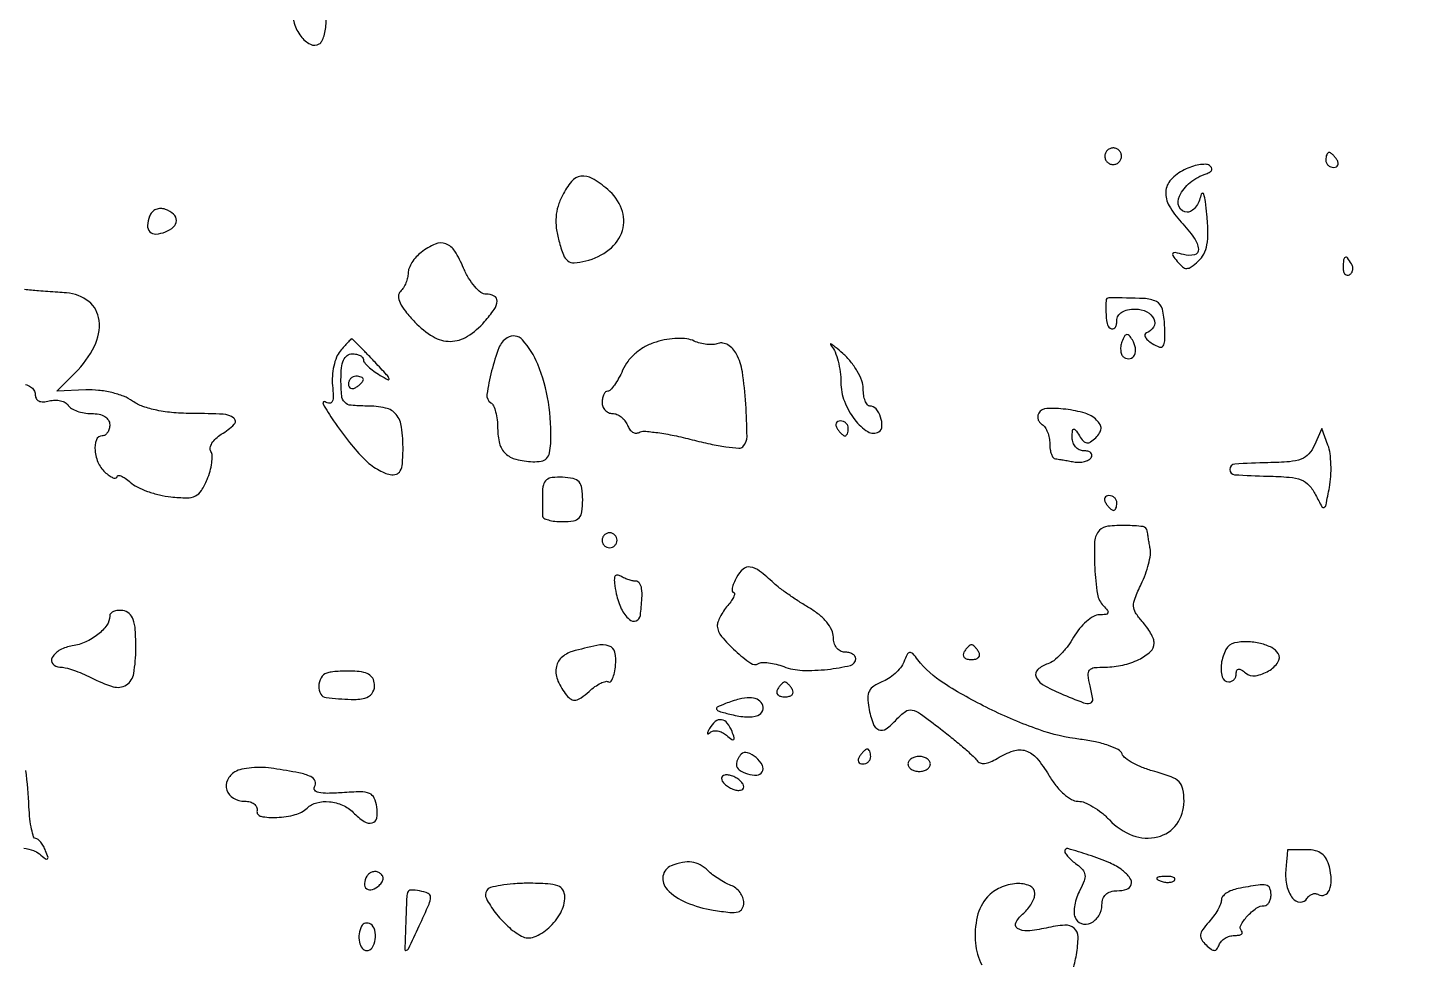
# Model space of a CAD drawing. Extents: x 0 to 5034, y 0 to 2560.
# Drawn here: x 992 to 1176.8, y 133.8 to 258.8 of the extents above; entities that cross this region are included whole.
import ezdxf

# ---------------------------------------------------------------- set-up
doc = ezdxf.new("R2010")
doc.units = 0

msp = doc.modelspace()

# ---------------------------------------------------------------- linework, layer by layer
for points in [[(758.5, 263.189695, -0.00005), (959.629134, 263.186606, -0.002021), (1003.377606, 263.004753, -0.002765), (1026.414405, 262.688457, -0.485313), (1027.705651, 260.982409, 0.137934), (1027.736152, 259.321269, 0.089805), (1028.61341, 257.601206, 0.107886), (1029.893072, 256.512159, 0.267021), (1031.08062, 256.549826, 0.135733), (1031.434416, 256.931581, 0.043901), (1031.729932, 257.650825, 0.040038), (1031.932177, 258.546557, 0.035522), (1032, 259.5, -0.03537), (1032.067517, 260.453259, -0.039936), (1032.268871, 261.348435, -0.043782), (1032.563055, 262.066999, -0.136113), (1032.915304, 262.447655, -0.138132), (1034.427721, 262.880997, -0.000304), (1058.418359, 262.974838, -0.000929), (1096.805013, 263.030373, -0.000084), (1192.5, 262.974921, 0.000516), (1316.795999, 263.01022, 0.001331), (1406.547551, 263.367364, 0.000323)], [(991.732997, 210.894794, -0.083765), (992.397511, 210.586876, -0.099445), (992.841923, 210.129933, -0.144304), (993, 209.59362, 0.119708), (993.13375, 209.042974, 0.162323), (993.497736, 208.688335, 0.122424), (994.091921, 208.563602, 0.05482), (994.887141, 208.680738, -0.058608), (995.658807, 208.788457, -0.06247), (996.417298, 208.70993, -0.070103), (997.049187, 208.466357, -0.128025), (997.446158, 208.087118, 0.123552), (997.875626, 207.669539, 0.047413), (998.637709, 207.319341, 0.043257), (999.575395, 207.080378, 0.04079), (1000.559017, 207, -0.049343), (1001.569783, 206.900008, -0.088683), (1002.343169, 206.596373, -0.117066), (1002.82506, 206.115743, -0.1393), (1003, 205.5, -0.064853), (1002.925306, 204.926543, -0.082425), (1002.70625, 204.440625, -0.098894), (1002.381354, 204.115568, -0.148195), (1002, 204, 0.315687), (1001.218523, 203.451982, 0.112299), (1001.040504, 202.023625, 0.083031), (1001.512505, 200.286785, 0.112228), (1002.5, 199, 0.029225), (1003.076392, 198.575944, 0.068547), (1003.559375, 198.349168, 0.154009), (1003.866855, 198.350249, 0.326309), (1004, 198.532543, -0.396254), (1004.151016, 198.693177, -0.118775), (1004.514063, 198.629086, -0.054024), (1005.077553, 198.30711, -0.023691), (1005.75, 197.769485, 0.067019), (1006.680981, 197.14887, 0.02784), (1008.076811, 196.561239, 0.026931), (1009.663453, 196.089569, 0.031334), (1011.213614, 195.819546, 0.023555), (1013.331486, 195.686559, 0.116256), (1014.491478, 195.940923, 0.142067), (1015.294123, 196.658622, 0.041591), (1016.059933, 198.144692, 0.030425), (1016.446688, 199.266981, 0.034899), (1016.67334, 200.377871, 0.037422), (1016.727322, 201.329167, 0.134668), (1016.557517, 201.906936, -0.189788), (1016.469338, 202.395792, -0.088007), (1016.70786, 203.006732, -0.068065), (1017.227767, 203.644811, -0.048269), (1017.961197, 204.20784, 0.051366), (1019.68432, 205.547623, 0.463651), (1019.633229, 206.383701, 0.148917), (1018.199469, 206.900262, 0.012537), (1014.222506, 207, -0.01983), (1011.583099, 207.104721, -0.030394), (1009.31733, 207.424199, -0.03576), (1007.460602, 207.942738, -0.066896), (1006.077525, 208.658253, 0.060413), (1004.871117, 209.302254, 0.033439), (1003.275122, 209.800857, 0.032099), (1001.518624, 210.105581, 0.036707), (999.815202, 210.163891), (995.920366, 210.011276), (998.382598, 212.473507, 0.079261), (1000.946523, 216.010706, 0.14545), (1001.57876, 219.482325, 0.199202), (1000.184961, 222.021643, 0.154367), (997.214816, 223.171044, -0.001877), (996.02924, 223.250209, -0.001362), (994.709977, 223.346889, -0.001375), (993.458077, 223.445526, -0.003011), (992.5, 223.529475, 0.002632), (991.572497, 223.611453, 0.001411)], [(991.503591, 148.71412, -0.03479), (992.764698, 148.388786, -0.092942), (993.572917, 147.939484, 0.009933), (994.387859, 147.290041, 0.286024), (994.643129, 147.265506, 0.37186), (994.729922, 147.472277, 0.01295), (994.415903, 148.358556, 0.034597), (994.123505, 148.986848, 0.043844), (993.766158, 149.517826, 0.050059), (993.399991, 149.887939, 0.174417), (993.088519, 150, -0.329137), (992.804267, 150.209849, -0.022043), (992.53371, 151.248437, -0.02487), (992.310777, 152.620854, -0.015382), (992.17928, 154.25, 0.016148), (991.777489, 159.134611, 0.06105)], [(1132.08917, 132.279644, 0.021019), (1132.572481, 134.426669, 0.040914), (1132.80607, 136.812346, 0.220054), (1132.290684, 137.974589, 0.2034), (1131.036012, 138.388818, 0.03486), (1128.5, 138, -0.033696), (1126.019623, 137.613808, -0.171374), (1124.686941, 137.957449, -0.392741), (1124.490834, 138.793036, -0.090276), (1125.51101, 140.009138, 0.048513), (1126.080741, 140.583761, 0.041593), (1126.562609, 141.286544, 0.043603), (1126.892936, 142.00539, 0.086111), (1127, 142.622445, 0.300167), (1126.316297, 143.658704, 0.119399), (1124.555929, 143.954878, 0.086771), (1122.367145, 143.409731, 0.104889), (1120.654988, 142.171259, 0.128826), (1119.277598, 139.521159, 0.079267), (1119.04828, 135.991525, 0.094237), (1119.898217, 133.049577, 0.282589)]]:
    msp.add_lwpolyline(points, format="xyb")
for points in [[(1136.552786, 242.08541, 0.099038), (1136.401684, 241.679226, 0.097945), (1136.417584, 241.244476, 0.097945), (1136.597789, 240.848514, 0.099038), (1136.91459, 240.552786, 0.099038), (1137.320774, 240.401684, 0.097945), (1137.755524, 240.417584, 0.097945), (1138.151486, 240.597789, 0.099038), (1138.447214, 240.91459, 0.099038), (1138.598316, 241.320774, 0.097945), (1138.582416, 241.755524, 0.097945), (1138.402211, 242.151486, 0.099038), (1138.08541, 242.447214, 0.099038), (1137.679226, 242.598316, 0.097945), (1137.244476, 242.582416, 0.097945), (1136.848514, 242.402211, 0.099038)], [(1147.033396, 239.689016, 0.087643), (1145.241979, 238.348529, 0.17497), (1144.550335, 236.74459, 0.146765), (1144.993571, 234.858028, 0.056425), (1146.606776, 232.668273, -0.030169), (1148.371483, 230.518524, -0.138415), (1148.92231, 229.018604, -0.37004), (1148.386018, 228.286093, -0.122045), (1146.942849, 228.304694, 0.012728), (1145.822419, 228.567417, 0.260596), (1145.502721, 228.466775, 0.357738), (1145.482988, 228.180656, 0.018622), (1146.086232, 227.396097, 0.040255), (1146.806063, 226.658474, 0.182905), (1147.359101, 226.453255, 0.156201), (1147.963189, 226.651021, 0.027328), (1148.905391, 227.41438, 0.090346), (1149.645754, 228.378178, 0.073163), (1150.067456, 229.614325, 0.050963), (1150.203862, 231.297609, 0.018552), (1150.064782, 233.689609, 0.010503), (1149.863711, 235.412432, 0.044239), (1149.631077, 236.42601, 0.463547), (1149.422797, 236.511293, 0.236074), (1149.233222, 236.25, -0.058892), (1148.984293, 235.389632, -0.069162), (1148.550074, 234.660937, -0.080814), (1148.005023, 234.169194, -0.144174), (1147.430449, 234, -0.295252), (1146.345839, 234.701629, -0.223579), (1146.371292, 236.155381, -0.107615), (1147.815068, 237.970888, -0.090951), (1149.968603, 239.156201, 0.052929), (1150.482547, 239.390359, 0.168497), (1150.723238, 239.673998, 0.245114), (1150.690063, 239.97182, 0.106787), (1150.394912, 240.255931, 0.137236), (1149.846555, 240.414093, 0.043807), (1148.992252, 240.346016, 0.039935), (1148.008833, 240.098148, 0.035222)], [(1166, 241, 0.105053), (1166.081062, 240.618444, 0.099167), (1166.311086, 240.29375, 0.09642), (1166.654762, 240.076123, 0.093332), (1167.059017, 240, 0.108972), (1167.413961, 240.078288, 0.182303), (1167.6254, 240.29375, 0.161196), (1167.656512, 240.6179, 0.082592), (1167.5, 241, 0.029505), (1167.231006, 241.382774, 0.035638), (1166.933975, 241.70625, 0.038439), (1166.65171, 241.934461, 0.151918), (1166.440983, 242, 0.210953), (1166.272352, 241.92554, 0.081139), (1166.129539, 241.70625, 0.061769), (1166.032345, 241.382849, 0.042167)], [(1063.674249, 236.25, 0.042736), (1063.092907, 234.7896, 0.054068), (1062.82522, 233.362284, 0.051477), (1062.863648, 231.85582, 0.033953), (1063.201791, 230.15495, 0.02238), (1063.806459, 228.259985, 0.144671), (1064.400045, 227.464366, 0.181917), (1065.258034, 227.215258, 0.039799), (1066.803222, 227.459683, 0.106609), (1069.965173, 228.982622, 0.154104), (1071.713636, 231.518037, 0.167053), (1071.616776, 234.440758, 0.128538), (1069.75, 237.056438, 0.041585), (1067.661451, 238.522851, 0.166767), (1066.152815, 238.826364, 0.189703), (1064.895744, 238.128302, 0.056228)], [(1008.338607, 233.440013, 0.076522), (1008.067507, 232.190548, 0.216242), (1008.378824, 231.375865, 0.214489), (1009.199704, 231.069425, 0.075422), (1010.456872, 231.345077, 0.089288), (1011.557855, 232.011808, 0.214827), (1011.942142, 232.860994, 0.215353), (1011.560506, 233.709907, 0.089658), (1010.462146, 234.376152, 0.092161), (1009.813795, 234.495878, 0.103874), (1009.194765, 234.365098, 0.104304), (1008.682533, 233.997035, 0.093639)], [(1044.75, 228.607954, 0.046768), (1044.08046, 227.993191, 0.042728), (1043.514062, 227.246815, 0.045397), (1043.12526, 226.487083, 0.095862), (1043, 225.839757, -0.059595), (1042.925088, 225.213472, -0.039035), (1042.698831, 224.52176, -0.039), (1042.36736, 223.872622, -0.058898), (1041.974743, 223.374743, 0.20545), (1041.713976, 222.722127, 0.103803), (1041.921412, 221.84406, 0.060019), (1042.633665, 220.704827, 0.021024), (1043.910122, 219.251464, 0.066842), (1046.336749, 217.310787, 0.137983), (1048.660884, 216.675405, 0.140677), (1050.944697, 217.349198, 0.070617), (1053.25, 219.320313, 0.028914), (1054.539031, 220.965614, 0.139072), (1054.921266, 222.08012, 0.299092), (1054.534459, 222.744511, 0.116098), (1053.448973, 223, -0.167044), (1052.752003, 223.239533, -0.049516), (1051.923983, 224.028125, -0.043636), (1051.109445, 225.160401, -0.035169), (1050.435553, 226.5, 0.041247), (1049.255817, 228.775903, 0.165249), (1048.055544, 229.751656, 0.193801), (1046.634586, 229.712128, 0.059731)], [(1168.333333, 226.543989, 0.059057), (1168.394948, 226.024148, 0.126631), (1168.582917, 225.669932, 0.191218), (1168.860929, 225.534562, 0.158515), (1169.182979, 225.613087, 0.108766), (1169.463027, 225.88478, 0.099739), (1169.614038, 226.257398, 0.095385), (1169.612382, 226.673795, 0.090093), (1169.457295, 227.069098, 0.02679), (1168.913397, 227.852054, 0.350126), (1168.59208, 227.929499, 0.269722), (1168.376303, 227.618676, 0.019984)], [(1136.922891, 222.5, 0.392003), (1136.545855, 222.150731, 0.029353), (1136.518797, 220.624955, 0.030176), (1136.677873, 219.05985, 0.217222), (1137.089067, 218.444954, 0.158234), (1137.434354, 218.360563, 0.191241), (1137.732413, 218.505305, 0.126796), (1137.933932, 218.88443, 0.059147), (1138, 219.440983, -0.130045), (1138.173602, 220.097164, -0.12462), (1138.650894, 220.594098, -0.093033), (1139.435988, 220.900474, -0.046667), (1140.5, 221, -0.115772), (1142.008643, 220.645938, -0.169171), (1142.954662, 219.679253, -0.24216), (1142.9159, 218.595381, -0.186655), (1141.990131, 217.830044, 0.237052), (1141.766384, 217.605462, 0.202494), (1141.793872, 217.269187, 0.094895), (1142.134442, 216.839639, 0.038164), (1142.740131, 216.393449, 0.050449), (1143.710882, 215.915139, 0.343541), (1144.187482, 216.065092, 0.148403), (1144.411622, 216.76603, 0.011081), (1144.396778, 218.793517, 0.051226), (1144.104789, 220.995296, 0.222624), (1143.306097, 221.998649, 0.107273), (1141.622141, 222.422634, 0.008231)], [(1033.896244, 215.374982, 0.079417), (1033.401227, 214.538245, 0.038759), (1033.035828, 213.349617, 0.037187), (1032.840525, 212.025335, 0.044177), (1032.86101, 210.762065, -0.017735), (1032.96056, 209.322552, -0.112968), (1032.822131, 208.608169, -0.311035), (1032.464669, 208.388362, -0.126109), (1031.890544, 208.567648, 0.771965), (1031.603124, 208.293786, 0.023441), (1033.006662, 206.015548, 0.017532), (1035.150651, 203.100082, 0.029072), (1037.179586, 200.820414, 0.035235), (1037.958068, 200.144549, 0.027845), (1038.88575, 199.524971, 0.028598), (1039.816002, 199.04541, 0.060253), (1040.591296, 198.806904, 0.119075), (1041.421383, 198.855894, 0.200004), (1041.951456, 199.294078, 0.10064), (1042.233819, 200.25924, 0.019713), (1042.314867, 202.075819, 0.033095), (1042.125474, 205.176652, 0.141245), (1041.397401, 206.861926, 0.16928), (1039.969449, 207.731487, 0.052949), (1037.440983, 208, -0.022802), (1035.359504, 208.094975, -0.177507), (1034.495785, 208.504288, -0.174173), (1034.092446, 209.379106, -0.021784), (1034, 211.5, -0.025511), (1034.081893, 213.104033, -0.075863), (1034.357143, 214.166667, -0.129352), (1034.830552, 214.773926, -0.164293), (1035.5, 215, -0.048657), (1036.074041, 214.944005, -0.068658), (1036.559375, 214.776911, -0.088842), (1036.88624, 214.530537, -0.189129), (1037, 214.240547, 0.174703), (1037.13596, 213.863304, 0.030538), (1037.660938, 213.303031, 0.029937), (1038.388462, 212.693972, 0.022912), (1039.25, 212.11547, 0.018522), (1040.304465, 211.527762, 0.689483), (1040.449627, 211.659203, 0.091983), (1040.114748, 212.198417, 0.003799), (1038.562909, 213.874923, 0.003027), (1037.423265, 215.072891, 0.004822), (1036.432639, 216.082009, 0.001274), (1035.561291, 216.94824, 0.197485), (1035.435354, 217, 0.200867), (1035.31851, 216.951086, 0.004906), (1034.904674, 216.522651, 0.009901), (1034.426888, 215.99776, 0.006482)], [(1056.273502, 217.159249, 0.162948), (1055.172701, 215.818553, 0.029509), (1054.1905, 212.70302, 0.02616), (1053.569759, 209.545036, 0.298141), (1054.082777, 208.448841, -0.152139), (1054.436847, 208.041263, -0.03836), (1054.730566, 207.201908, -0.035578), (1054.932558, 206.144828, -0.02943), (1055, 205, 0.063017), (1055.257135, 202.967884, 0.14072), (1056.039347, 201.636949, 0.129814), (1057.458111, 200.858796, 0.049976), (1059.699502, 200.534662, 0.055371), (1060.842191, 200.611202, 0.154032), (1061.546377, 200.980653, 0.141242), (1061.94716, 201.711964, 0.043847), (1062.115154, 202.966978, 0.050717), (1061.804964, 208.508539, 0.058368), (1060.373267, 213.604863, 0.083529), (1058.345251, 216.860217, 0.367088)], [(1076.241182, 216.58675, 0.048924), (1074.791559, 215.978987, 0.051702), (1073.516433, 215.110221, 0.053429), (1072.482812, 214.02847, 0.059865), (1071.747071, 212.790723, -0.021151), (1071.218803, 211.721835, -0.029613), (1070.652603, 210.819775, -0.029624), (1070.121555, 210.161678, -0.21121), (1069.755889, 210, 0.189864), (1069.467248, 209.886296, 0.088604), (1069.222042, 209.559375, 0.06842), (1069.055722, 209.074049, 0.04842), (1069, 208.5, 0.091732), (1069.105949, 207.92737, 0.095925), (1069.409197, 207.440625, 0.099462), (1069.86153, 207.114899, 0.106859), (1070.393011, 207, -0.099885), (1070.97037, 206.883498, -0.066843), (1071.553054, 206.540757, -0.06366), (1072.052528, 206.034297, -0.071345), (1072.385948, 205.436618, 0.066661), (1072.687733, 204.883591, 0.097324), (1073.094875, 204.508761, 0.122962), (1073.53995, 204.368461, 0.15478), (1073.956867, 204.473343, -0.161152), (1074.630234, 204.633863, -0.013259), (1076.448222, 204.429292, -0.016685), (1078.649337, 204.047064, -0.012062), (1081.074554, 203.480681, 0.011466), (1083.476188, 202.916787, 0.017044), (1085.603472, 202.543728, 0.012209), (1087.348033, 202.342035, 0.222677), (1087.860623, 202.527706, 0.201913), (1088.427971, 203.92137, 0.013835), (1088.25588, 208.27216, 0.018847), (1087.801933, 212.584063, 0.087426), (1087.024243, 214.954702, 0.062934), (1086.513581, 215.674412, 0.075482), (1085.867025, 216.194393, 0.08781), (1085.183734, 216.444951, 0.136515), (1084.562886, 216.385758, -0.07743), (1083.892178, 216.2415, -0.040014), (1083.032455, 216.261002, -0.038559), (1082.131468, 216.424716, -0.047211), (1081.328141, 216.719024, 0.078996), (1080.370765, 217.002491, 0.039069), (1079.101366, 217.068689, 0.035786), (1077.677597, 216.929375, 0.032548)], [(1099.75, 216.03502, -0.084669), (1100.230828, 215.246642, -0.031852), (1100.632812, 214.01318, -0.030443), (1100.90787, 212.586775, -0.032418), (1101, 211.167295, 0.093447), (1101.478057, 208.631736, 0.070801), (1102.873096, 206.161415, 0.086206), (1104.608659, 204.565932, 0.288897), (1106.085403, 204.552782, 0.249761), (1106.514637, 205.289219, 0.093074), (1106.33308, 206.51198, 0.090068), (1105.712158, 207.615123, 0.22322), (1104.893011, 208, -0.232954), (1104.550812, 208.168582, -0.072298), (1104.262322, 208.68317, -0.055166), (1104.065216, 209.435, -0.036561), (1104, 210.325686, 0.090503), (1103.805358, 211.39221, 0.041308), (1103.195397, 212.675846, 0.038985), (1102.306236, 213.964169, 0.042351), (1101.25, 215.060706, 0.00577), (1100.25523, 215.912156, 0.030092), (1099.675, 216.340761, 0.712148), (1099.605211, 216.286417, 0.097336)], [(1138.682837, 216.615871, 0.058511), (1138.521214, 215.981629, 0.067768), (1138.522896, 215.358823, 0.078711), (1138.680128, 214.841624, 0.142196), (1138.974576, 214.515713, 0.191013), (1139.771326, 214.37394, 0.23802), (1140.353794, 214.834197, 0.152732), (1140.482104, 215.803525, 0.095806), (1140.07318, 216.881592, 0.03936), (1139.644526, 217.466726, 0.268353), (1139.319611, 217.580022, 0.227867), (1139.0198, 217.35823, 0.029854)], [(1035, 210.940983, 0.108972), (1035.078288, 210.586039, 0.182303), (1035.29375, 210.3746, 0.161196), (1035.6179, 210.343488, 0.082592), (1036, 210.5, 0.029505), (1036.382774, 210.768994, 0.035638), (1036.70625, 211.066025, 0.038439), (1036.934461, 211.34829, 0.151918), (1037, 211.559017, 0.210953), (1036.92554, 211.727648, 0.081139), (1036.70625, 211.870461, 0.061769), (1036.382849, 211.967655, 0.042167), (1036, 212, 0.105053), (1035.618444, 211.918938, 0.099167), (1035.29375, 211.688914, 0.09642), (1035.076123, 211.345238, 0.093332)], [(1127.527484, 207.04447, 0.111371), (1127.391787, 206.65055, 0.100061), (1127.430449, 206.219905, 0.094625), (1127.638148, 205.818688, 0.087938), (1127.983688, 205.510081, -0.110089), (1128.373446, 205.12997, -0.050526), (1128.701458, 204.496311, -0.046638), (1128.924701, 203.730041, -0.047606), (1129, 202.940983, 0.03663), (1129.05493, 202.192192, 0.052414), (1129.220313, 201.547689, 0.065681), (1129.462204, 201.090993, 0.215985), (1129.75, 200.923489, -0.012202), (1130.150861, 200.872684, -0.003176), (1130.792584, 200.771216, -0.003226), (1131.522549, 200.646195, -0.003291), (1132.246029, 200.512555, 0.05232), (1132.955656, 200.452308, 0.056266), (1133.64454, 200.543956, 0.063249), (1134.211855, 200.764654, 0.130709), (1134.555046, 201.089067, 0.158234), (1134.639437, 201.434354, 0.191241), (1134.494695, 201.732413, 0.126796), (1134.11557, 201.933932, 0.059147), (1133.559017, 202, -0.111771), (1132.965485, 202.134358, -0.10102), (1132.462459, 202.514062, -0.095411), (1132.12781, 203.081827, -0.088002), (1132.015313, 203.75, -0.0118), (1132.046791, 204.722757, -0.323507), (1132.199286, 204.910676, -0.316019), (1132.429374, 204.826986, -0.011499), (1132.973672, 204.008359, 0.043931), (1133.50925, 203.306149, 0.181316), (1133.976839, 203.067055, 0.182338), (1134.484638, 203.194975, 0.044506), (1135.158359, 203.758359, 0.050692), (1135.688086, 204.407958, 0.13386), (1135.873367, 204.973367, 0.145727), (1135.739354, 205.523641, 0.064362), (1135.277897, 206.122103, 0.125774), (1133.735045, 207.036822, 0.041644), (1131.136078, 207.568235, 0.039107), (1128.601726, 207.670369, 0.249844)], [(1100.5, 205, 0.029505), (1100.768994, 204.617226, 0.035638), (1101.066025, 204.29375, 0.038439), (1101.34829, 204.065539, 0.151918), (1101.559017, 204, 0.210953), (1101.727648, 204.07446, 0.081139), (1101.870461, 204.29375, 0.061769), (1101.967655, 204.617151, 0.042167), (1102, 205, 0.105053), (1101.918938, 205.381556, 0.099167), (1101.688914, 205.70625, 0.09642), (1101.345238, 205.923877, 0.093332), (1100.940983, 206, 0.108972), (1100.586039, 205.921712, 0.182303), (1100.3746, 205.70625, 0.161196), (1100.343488, 205.3821, 0.082592)], [(1164.482179, 202.738506, -0.081909), (1163.726205, 201.57687, -0.118374), (1162.715671, 200.893265, -0.070425), (1161.12075, 200.539129, -0.014708), (1158.252732, 200.400025, 0.011723), (1153.805966, 200.210941, 0.389587), (1153.127997, 199.500282, 0.400393), (1153.780481, 198.789732, 0.011778), (1158.218768, 198.599975, -0.015336), (1161.108965, 198.455795, -0.073291), (1162.714215, 198.085291, -0.115813), (1163.770014, 197.357146, -0.068227), (1164.639971, 196.086082, 0.008247), (1165.468945, 194.495534, 0.414044), (1165.776345, 194.404225, 0.222087), (1166.030289, 194.747194, 0.003844), (1166.486356, 197.086082, 0.030397), (1166.669897, 198.557291, 0.024318), (1166.693403, 200.154723, 0.024935), (1166.568757, 201.639161, 0.05544), (1166.2946, 202.738506), (1165.464359, 204.977012)], [(1061, 196.283022), (1061, 194.450325), (1061, 193.25, 0.281649), (1061.177117, 192.960514, 0.050468), (1061.793125, 192.720313, 0.041504), (1062.66539, 192.55438, 0.026262), (1063.7, 192.5, 0.039274), (1065.159604, 192.614826, 0.168217), (1065.918425, 193.019891, 0.155723), (1066.297365, 193.828599, 0.032318), (1066.4, 195.414828, 0.034012), (1066.293061, 196.985084, 0.148932), (1065.908288, 197.820345, 0.160186), (1065.141208, 198.26542, 0.041105), (1063.7, 198.447849, 0.035787), (1062.308987, 198.409175, 0.145129), (1061.532718, 198.092276, 0.170951), (1061.126303, 197.438727, 0.054481)], [(1136.5, 195, 0.029505), (1136.768994, 194.617226, 0.035638), (1137.066025, 194.29375, 0.038439), (1137.34829, 194.065539, 0.151918), (1137.559017, 194, 0.210953), (1137.727648, 194.07446, 0.081139), (1137.870461, 194.29375, 0.061769), (1137.967655, 194.617151, 0.042167), (1138, 195, 0.105053), (1137.918938, 195.381556, 0.099167), (1137.688914, 195.70625, 0.09642), (1137.345238, 195.923877, 0.093332), (1136.940983, 196, 0.108972), (1136.586039, 195.921712, 0.182303), (1136.3746, 195.70625, 0.161196), (1136.343488, 195.3821, 0.082592)], [(1069, 190, 0.099038), (1069.076342, 189.618362, 0.097945), (1069.29375, 189.29375, 0.097945), (1069.618362, 189.076342, 0.099038), (1070, 189, 0.099038), (1070.381638, 189.076342, 0.097945), (1070.70625, 189.29375, 0.097945), (1070.923658, 189.618362, 0.099038), (1071, 190, 0.099038), (1070.923658, 190.381638, 0.097945), (1070.70625, 190.70625, 0.097945), (1070.381638, 190.923658, 0.099038), (1070, 191, 0.099038), (1069.618362, 190.923658, 0.097945), (1069.29375, 190.70625, 0.097945), (1069.076342, 190.381638, 0.099038)], [(1135.666667, 191.333333, 0.187672), (1135.015739, 189.853403, 0.023986), (1135.032094, 186.3141, 0.025094), (1135.395903, 182.786238, 0.159446), (1136.2, 181.2, -0.02967), (1136.745822, 180.585248, -0.280559), (1136.786144, 180.25, -0.264587), (1136.504535, 180.046343, -0.027207), (1135.65349, 180, 0.130942), (1134.863092, 179.789396, 0.04888), (1133.919617, 179.117994, 0.044209), (1132.984375, 178.146265, 0.040483), (1132.20349, 176.997427, -0.032221), (1131.422552, 175.806712, -0.031079), (1130.486338, 174.710945, -0.032619), (1129.540161, 173.853221, -0.08999), (1128.75, 173.430039, 0.100793), (1127.382909, 172.659763, 0.327), (1127.164315, 171.703387, 0.160284), (1128.132507, 170.611087, 0.032991), (1130.467881, 169.448973, 0.006304), (1133.531674, 168.213975, 0.159091), (1134.422568, 168.164904, 0.378572), (1134.763959, 168.678677, 0.027155), (1134.410644, 170.5, -0.031098), (1134.149838, 171.903516, -0.204683), (1134.344536, 172.574941, -0.195499), (1134.971448, 172.91632, -0.028136), (1136.457333, 173, 0.055129), (1138.777844, 173.256637, 0.058915), (1140.931668, 174.013653, 0.069278), (1142.492619, 175.0679, 0.212736), (1143, 176.206443, 0.096917), (1142.890671, 176.765178, 0.030188), (1142.519604, 177.539628, 0.028908), (1141.990501, 178.374303, 0.028205), (1141.364609, 179.149605, -0.042505), (1140.505952, 180.277698, -0.136819), (1140.235405, 181.172239, -0.100979), (1140.428275, 182.234972, -0.017555), (1141.256712, 184.11062, 0.025301), (1141.818103, 185.436849, 0.025285), (1142.242799, 186.813289, 0.026107), (1142.488767, 188.048767, 0.084445), (1142.468614, 188.882274, -0.003666), (1142.342182, 189.556636, -0.003472), (1142.223252, 190.245105, -0.003448), (1142.126443, 190.855789, -0.012165), (1142.076511, 191.25, 0.350626), (1141.509604, 191.827516, 0.026807), (1139.179257, 191.98295, 0.029872), (1136.792086, 191.871327, 0.171386)], [(1070.906461, 182.80297, 0.061738), (1071.576499, 180.814802, 0.098161), (1072.651024, 179.383802, 0.274884), (1073.558993, 179.204928, 0.285909), (1074.125, 179.916667, 0.010648), (1074.34192, 182.227896, 0.051888), (1074.300697, 183.540366, 0.122337), (1074.021446, 184.242483, 0.237699), (1073.5, 184.515313, -0.052981), (1073.036828, 184.571714, -0.02599), (1072.464972, 184.735539, -0.025449), (1071.882537, 184.96943, -0.033611), (1071.380757, 185.243518, 0.204942), (1070.943694, 185.315331, 0.292275), (1070.680314, 185.038584, 0.082894), (1070.659146, 184.241082, 0.015718)], [(1087.01499, 185.028008, 0.025145), (1086.64753, 184.249732, 0.049637), (1086.451194, 183.595727, 0.083728), (1086.440027, 183.155953, 0.3733), (1086.619804, 183, -0.422988), (1086.760132, 182.855417, -0.097449), (1086.675897, 182.485938, -0.048069), (1086.35726, 181.92226, -0.021892), (1085.841582, 181.25, 0.027422), (1085.28426, 180.506578, 0.02904), (1084.823155, 179.720313, 0.030312), (1084.509266, 179.001518, 0.103984), (1084.436594, 178.5, 0.160916), (1084.995671, 177.110021, 0.032511), (1086.866976, 175.166673, 0.029332), (1088.917801, 173.50609, 0.302655), (1089.952558, 173.470679, -0.134936), (1090.45599, 173.618348, -0.034492), (1091.312166, 173.573884, -0.032591), (1092.318981, 173.384424, -0.028047), (1093.345814, 173.058621, 0.082474), (1095.839618, 172.556357, 0.036211), (1099.216278, 172.685474, 0.0311), (1102.281874, 173.220513, 0.346952), (1103, 174.130842, 0.168478), (1102.885005, 174.462433, 0.09478), (1102.559375, 174.744685, 0.07549), (1102.073773, 174.935533, 0.056002), (1101.5, 175, -0.131022), (1100.922617, 175.153943, -0.102781), (1100.436132, 175.585783, -0.089053), (1100.111421, 176.237312, -0.0713), (1100, 177.014698, 0.114711), (1099.778759, 177.966348, 0.058649), (1099.109251, 179.001707, 0.049951), (1098.074055, 180.02538, 0.036973), (1096.75, 180.943064, -0.010415), (1095.395719, 181.778961, -0.009097), (1094.014063, 182.70809, -0.009184), (1092.795843, 183.593653, -0.026683), (1092, 184.264384, 0.024282), (1090.107724, 185.874772, 0.126807), (1088.859779, 186.408688, 0.220933), (1087.88933, 186.126605, 0.090658)], [(1003, 179.840088, -0.156113), (1002.607556, 178.613798, -0.069514), (1001.427877, 177.36828, -0.062894), (999.781254, 176.363, -0.069484), (997.990568, 175.840811, 0.088041), (996.364531, 175.300821, 0.135403), (995.301697, 174.279605, 0.32245), (995.37688, 173.424051, 0.218191), (996.30236, 173, -0.06187), (997.047449, 172.907448, -0.01922), (998.132174, 172.588943, -0.018891), (999.32817, 172.136287, -0.019749), (1000.468625, 171.600656, 0.044546), (1003.472345, 170.367559, 0.222157), (1005.230566, 170.609422, 0.211767), (1006.226254, 172.13079, 0.040558), (1006.5, 175.5, 0.014952), (1006.425887, 177.977801, 0.068304), (1006.14568, 179.387604, 0.133956), (1005.606159, 180.178045, 0.140876), (1004.75, 180.566187, 0.053649), (1004.080286, 180.592006, 0.081338), (1003.514063, 180.458844, 0.109918), (1003.137276, 180.194234, 0.187032)], [(1065, 175.08387, 0.123759), (1063.520952, 174.226218, 0.169029), (1062.836725, 172.859488, 0.135378), (1063.082007, 171.117164, 0.069886), (1064.238405, 169.224772, 0.082904), (1064.859615, 168.682891, 0.18106), (1065.470456, 168.563115, 0.117193), (1066.196753, 168.868421, 0.026083), (1067.24837, 169.724772, -0.028607), (1068.046737, 170.368225, -0.041568), (1068.823226, 170.831652, -0.048537), (1069.477129, 171.076286, -0.234253), (1069.854988, 171, 0.390527), (1070.12538, 171.023095, 0.084486), (1070.403477, 171.454688, 0.048424), (1070.649256, 172.229831, 0.023934), (1070.816422, 173.25, 0.086869), (1070.714395, 174.984822, 0.264235), (1069.939419, 175.818859, 0.12856), (1068.299458, 175.900447, 0.018305)], [(1117.5, 175, 0.146489), (1117.397987, 174.620597, 0.191582), (1117.538811, 174.29375, 0.134005), (1117.925364, 174.072951, 0.063222), (1118.5, 174, 0.063222), (1119.074636, 174.072951, 0.134005), (1119.461189, 174.29375, 0.191582), (1119.602013, 174.620597, 0.146489), (1119.5, 175, 0.025622), (1119.235369, 175.382847, 0.032351), (1118.951311, 175.70625, 0.033983), (1118.686704, 175.937141, 0.163822), (1118.5, 176, 0.163822), (1118.313296, 175.937141, 0.033983), (1118.048689, 175.70625, 0.032351), (1117.764631, 175.382847, 0.025622)], [(1153.75, 176.228451, 0.221994), (1152.621942, 175.374362, 0.086054), (1152.001464, 173.464724, 0.103172), (1152.114656, 171.674467, 0.337515), (1153, 171, 0.111474), (1153.381483, 171.086121, 0.100072), (1153.70625, 171.329718, 0.094595), (1153.924111, 171.693871, 0.087854), (1154, 172.122445, -0.086072), (1154.076734, 172.564898, -0.298809), (1154.297458, 172.731522, -0.161874), (1154.669191, 172.634596, -0.029183), (1155.252835, 172.205129, 0.215551), (1156.588454, 171.83819, 0.095849), (1158.343174, 172.473947, 0.109261), (1159.59063, 173.651012, 0.295784), (1159.615722, 174.812759, 0.138796), (1158.751663, 175.60393, 0.057248), (1157.248491, 176.154661, 0.052965), (1155.470456, 176.388907, 0.059145)], [(1109.435036, 173.673396, -0.074022), (1109.001514, 172.911747, -0.042005), (1108.277516, 172.133325, -0.040865), (1107.397433, 171.455965, -0.052788), (1106.488481, 170.99562, 0.054627), (1105.412515, 170.445724, 0.130663), (1104.819741, 169.782452, 0.121359), (1104.61006, 168.878542, 0.043849), (1104.744267, 167.557447, 0.035372), (1105.312322, 165.418621, 0.213332), (1106.077423, 164.598456, 0.263588), (1107.077275, 164.714653, 0.051066), (1108.480773, 165.978754, -0.049243), (1109.652428, 167.041779, -0.216174), (1110.543162, 167.234077, -0.104209), (1111.663458, 166.732652, -0.007704), (1114.36442, 164.705173, -0.006123), (1116.000633, 163.404686, -0.007493), (1117.496523, 162.14777, -0.006378), (1118.721734, 161.058905, -0.051999), (1119.219487, 160.5, 0.147197), (1119.663621, 160.158981, 0.113896), (1120.271139, 160.076026, 0.079286), (1121.040193, 160.271864, 0.036823), (1121.955919, 160.75, -0.058014), (1124.121718, 161.766751, -0.1608), (1125.783473, 161.773645, -0.140862), (1127.262795, 160.773262, -0.040839), (1128.867499, 158.5, 0.034278), (1129.81275, 157.122989, 0.043127), (1130.873899, 155.998227, 0.04927), (1131.916715, 155.238169, 0.133629), (1132.791961, 155, -0.097616), (1133.669453, 154.827037, -0.036726), (1134.795079, 154.265625, -0.034657), (1135.964039, 153.456669, -0.035506), (1137, 152.5, 0.11416), (1140.112738, 150.419126, 0.152823), (1143.482841, 150.221285, 0.177775), (1146.017691, 151.942609, 0.156865), (1147, 154.99664, 0.048605), (1146.841526, 156.623023, 0.146322), (1146.327399, 157.598989, 0.111265), (1145.265368, 158.28535, 0.022278), (1143.102823, 158.972313, -0.026494), (1141.573238, 159.472433, -0.031843), (1140.199469, 160.106879, -0.033464), (1139.139666, 160.776079, -0.144562), (1138.691698, 161.36104, 0.186343), (1138.183741, 161.923112, 0.033257), (1136.856547, 162.485778, 0.031569), (1135.111381, 162.971353, 0.022597), (1133.111775, 163.300356, -0.056124), (1127.5278, 164.607907, -0.028454), (1120.867194, 167.416443, -0.027843), (1114.794406, 170.82613, -0.085702), (1111.32142, 173.986248, 0.024174), (1110.626572, 174.794846, 0.249206), (1110.223119, 174.93039, 0.240943), (1109.875809, 174.673299, 0.022758)], [(1032.087565, 172.195855, 0.189999), (1031.330036, 171.561322, 0.118409), (1031.025745, 170.427883, 0.133494), (1031.282558, 169.373226, 0.246534), (1032, 168.9, 0.013323), (1035.357478, 168.654383, 0.070695), (1037.186922, 168.828288, 0.16495), (1038.132324, 169.424812, 0.171903), (1038.5, 170.462639, 0.094372), (1038.337502, 171.315912, 0.139692), (1037.87701, 171.916705, 0.107386), (1037.065238, 172.284389, 0.041923), (1035.837565, 172.441827, 0.0137), (1034.738483, 172.459799, 0.013614), (1033.637749, 172.41765, 0.013581), (1032.678685, 172.328528, 0.050526)], [(1092.5, 170, 0.146489), (1092.397987, 169.620597, 0.191582), (1092.538811, 169.29375, 0.134005), (1092.925364, 169.072951, 0.063222), (1093.5, 169, 0.063222), (1094.074636, 169.072951, 0.134005), (1094.461189, 169.29375, 0.191582), (1094.602013, 169.620597, 0.146489), (1094.5, 170, 0.025622), (1094.235369, 170.382847, 0.032351), (1093.951311, 170.70625, 0.033983), (1093.686704, 170.937141, 0.163822), (1093.5, 171, 0.163822), (1093.313296, 170.937141, 0.033983), (1093.048689, 170.70625, 0.032351), (1092.764631, 170.382847, 0.025622)], [(1085.536451, 168.09172, 0.016822), (1084.430147, 167.615681, 0.431623), (1084.338805, 167.336191, 0.202438), (1084.670177, 167.072439, 0.006719), (1086.33244, 166.631411, 0.044042), (1088.349321, 166.310317, 0.101655), (1089.863578, 166.512543, 0.218897), (1090.539143, 167.162878, 0.235991), (1090.457295, 168.069098, 0.148727), (1089.774481, 168.670312, 0.105905), (1088.772475, 168.889778, 0.068331), (1087.387106, 168.706046, 0.026107)], [(1083.398692, 164.75, 0.01713), (1083.159137, 164.298639, 0.16288), (1083.131036, 164.084951, 0.524814), (1083.231588, 164.041006, 0.045405), (1083.497665, 164.241324, -0.146922), (1083.913176, 164.439134, -0.082681), (1084.476541, 164.432134, -0.070215), (1085.09801, 164.227831, -0.058795), (1085.680883, 163.849881, 0.013349), (1086.398302, 163.286125, 0.321626), (1086.639585, 163.282028, 0.330539), (1086.716004, 163.507371, 0.013724), (1086.415903, 164.358556, 0.073231), (1085.78074, 165.487155, 0.198281), (1084.998987, 165.935277, 0.21357), (1084.172281, 165.686954, 0.084194)], [(1087.657991, 161.324657, 0.047878), (1087.406152, 161.019346, 0.0376), (1087.193285, 160.646588, 0.03875), (1087.04738, 160.266176, 0.072321), (1087, 159.940322, 0.243814), (1087.383275, 159.201048, 0.082678), (1088.508346, 158.658656, 0.08299), (1089.745051, 158.511242, 0.247437), (1090.456965, 158.930367, 0.269367), (1090.481225, 159.817772, 0.091316), (1089.636594, 160.860036, 0.093781), (1088.491991, 161.516328, 0.287284)], [(1103.5, 161, 0.082592), (1103.343488, 160.6179, 0.161196), (1103.3746, 160.29375, 0.182303), (1103.586039, 160.078288, 0.108972), (1103.940983, 160, 0.093332), (1104.345238, 160.076123, 0.09642), (1104.688914, 160.29375, 0.099167), (1104.918938, 160.618444, 0.105053), (1105, 161, 0.042167), (1104.967655, 161.382849, 0.061769), (1104.870461, 161.70625, 0.081139), (1104.727648, 161.92554, 0.210953), (1104.559017, 162, 0.151918), (1104.34829, 161.934461, 0.038439), (1104.066025, 161.70625, 0.035638), (1103.768994, 161.382774, 0.029505)], [(1110, 160, 0.148195), (1110.115568, 159.618646, 0.098894), (1110.440625, 159.29375, 0.082425), (1110.926543, 159.074694, 0.064853), (1111.5, 159, 0.064853), (1112.073457, 159.074694, 0.082425), (1112.559375, 159.29375, 0.098894), (1112.884432, 159.618646, 0.148195), (1113, 160, 0.148195), (1112.884432, 160.381354, 0.098894), (1112.559375, 160.70625, 0.082425), (1112.073457, 160.925306, 0.064853), (1111.5, 161, 0.064853), (1110.926543, 160.925306, 0.082425), (1110.440625, 160.70625, 0.098894), (1110.115568, 160.381354, 0.148195)], [(1019.791533, 158.941658, 0.149472), (1018.780732, 157.84981, 0.195493), (1018.694556, 156.505314, 0.182061), (1019.582533, 155.412348, 0.132857), (1021.106989, 155, -0.065094), (1021.812298, 154.907786, -0.096835), (1022.37049, 154.636026, -0.124202), (1022.695237, 154.232393, -0.158679), (1022.75, 153.760941, 0.417519), (1023.274261, 152.98122, 0.059144), (1025.413051, 152.831968, 0.051265), (1027.876894, 153.206659, 0.128887), (1029.45, 154.086011, -0.129636), (1030.748817, 154.809528, -0.086403), (1032.456142, 154.943026, -0.081115), (1034.210949, 154.4833, -0.092084), (1035.642857, 153.5, 0.04723), (1037.10671, 152.289345, 0.208873), (1038.18097, 152.088538, 0.300817), (1038.794932, 152.735346, 0.079422), (1038.819551, 154.233864, 0.073591), (1038.464341, 155.428543, 0.188807), (1037.822944, 156.040183, 0.101654), (1036.64429, 156.26176, 0.014021), (1034.138759, 156.149363, -0.014199), (1032.201429, 156.063146, -0.055761), (1031.012671, 156.176814, -0.160338), (1030.490969, 156.478788, -0.33186), (1030.452141, 156.922562, 0.233412), (1030.526049, 157.698522, 0.198063), (1029.956462, 158.304178, 0.059231), (1028.37205, 158.805931, 0.008402), (1025, 159.390192, 0.031218), (1023.534623, 159.525895, 0.028966), (1022.026263, 159.483668, 0.030191), (1020.689433, 159.286726, 0.080309)], [(1085, 158.075604, 0.142471), (1085.108138, 157.703798, 0.060245), (1085.440625, 157.297997, 0.052856), (1085.926166, 156.922397, 0.046632), (1086.5, 156.638374, 0.049166), (1087.07468, 156.480468, 0.08982), (1087.559375, 156.484956, 0.13955), (1087.877126, 156.644659, 0.209945), (1088, 156.924396, 0.142471), (1087.891862, 157.296202, 0.060245), (1087.559375, 157.702003, 0.052856), (1087.073834, 158.077603, 0.046632), (1086.5, 158.361626, 0.049166), (1085.92532, 158.519532, 0.08982), (1085.440625, 158.515044, 0.13955), (1085.122874, 158.355341, 0.209945)], [(1131, 148.308223, 0.158773), (1131.097577, 148.008684, 0.027849), (1131.477817, 147.543745, 0.027771), (1132.003808, 147.029541, 0.021796), (1132.626612, 146.531078, -0.054026), (1133.413603, 145.813466, -0.151422), (1133.716435, 145.140709, -0.12349), (1133.615397, 144.325614, -0.030592), (1133.049608, 143.092694, 0.040023), (1132.628883, 142.128366, 0.037895), (1132.35793, 141.091636, 0.040265), (1132.262676, 140.136451, 0.096628), (1132.385142, 139.438718, 0.22012), (1133.234579, 138.613298, 0.194942), (1134.474733, 138.672032, 0.146841), (1135.58613, 139.654651, 0.139703), (1136, 141.106989, -0.081193), (1136.132149, 141.915417, -0.122815), (1136.514129, 142.513374, -0.118272), (1137.14451, 142.876378, -0.071879), (1138, 143, 0.076545), (1139.329483, 143.204729, 0.254632), (1139.922026, 143.820044, 0.231444), (1139.754392, 144.706017, 0.066428), (1138.75, 145.732463, 0.065884), (1137.054444, 146.730519, 0.019895), (1134.252054, 147.787443, 0.012328), (1131.443024, 148.644745, 0.496183)], [(1160.918758, 148.5, 0.383887), (1160.883296, 148.468067, 0.000811), (1160.801394, 147.675852, 0.004485), (1160.717446, 146.770173, 0.002699), (1160.633302, 145.694389, 0.07359), (1160.786072, 143.640815, 0.108211), (1161.548817, 142.0069, 0.221803), (1162.55637, 141.479893, 0.272082), (1163.480071, 141.967754, -0.079465), (1163.796521, 142.334308, -0.091049), (1164.198027, 142.56336, -0.100767), (1164.620669, 142.621187, -0.122785), (1165, 142.5, 0.243314), (1165.842088, 142.435689, 0.199689), (1166.481507, 143.087928, 0.103247), (1166.726206, 144.467756, 0.053966), (1166.484932, 146.204011, 0.063533), (1166.077203, 147.246561, 0.106083), (1165.464864, 147.957432, 0.103737), (1164.604136, 148.364344, 0.058787), (1163.454338, 148.5), (1161.697097, 148.5)], [(1078.25, 146.337719, 0.26505), (1077.159936, 144.959227, 0.231914), (1077.717605, 143.187053, 0.10425), (1080.273015, 141.429767, 0.059091), (1083.900908, 140.399855, 0.013068), (1086.12089, 140.104135, 0.086825), (1087.23113, 140.178547, 0.206746), (1087.788399, 140.60033, 0.129507), (1088, 141.403577, 0.094682), (1087.869339, 142.087391, 0.067168), (1087.485938, 142.770038, 0.06502), (1086.918984, 143.348065, 0.075954), (1086.25, 143.725431, -0.032327), (1085.483826, 144.073676, -0.019688), (1084.625893, 144.577059, -0.019697), (1083.811305, 145.145628, -0.032699), (1083.178571, 145.694046, 0.067409), (1082.129511, 146.483127, 0.095391), (1081.023076, 146.849877, 0.084939), (1079.764211, 146.799992, 0.04364)], [(1037.468963, 144.949781, 0.116221), (1037.141241, 143.967994, 0.258096), (1037.448742, 143.268926, 0.251496), (1038.214666, 143.146534, 0.113251), (1039.103799, 143.703799, 0.053431), (1039.515485, 144.214314, 0.136091), (1039.655459, 144.664644, 0.169261), (1039.531428, 145.059296, 0.094625), (1039.156231, 145.403444, 0.105525), (1038.716563, 145.560607, 0.099247), (1038.240657, 145.529717, 0.096292), (1037.801911, 145.315254, 0.09291)], [(1143.8125, 144.316886, 0.051402), (1144.359369, 144.160852, 0.05415), (1144.916927, 144.123424, 0.060344), (1145.402231, 144.202593, 0.126455), (1145.729167, 144.395833, 0.296942), (1145.77538, 144.614691, 0.208169), (1145.592839, 144.799335, 0.077125), (1145.112848, 144.910055, 0.028489), (1144.416667, 144.921053, 0.018894), (1143.670344, 144.862007, 0.168741), (1143.37858, 144.720685, 0.470617), (1143.395823, 144.538436, 0.054073)], [(1042.927666, 142.75, 0.060418), (1042.795939, 141.938665, 0.001976), (1042.676246, 138.64393, 0.000527), (1042.565679, 135.113507, 0.424101), (1042.676758, 134.999402, 0.288059), (1043.044949, 135.232458, 0.002673), (1044.478481, 138.275859, 0.00521), (1045.799548, 141.199182, 0.103876), (1046, 142.153638, 0.303111), (1045.674377, 142.641424, 0.050503), (1044.538664, 142.983606, 0.051346), (1043.370998, 143.087945, 0.330188)], [(1053.528844, 143.04667, 0.263183), (1053.486247, 141.951627, 0.043887), (1054.654093, 140.103413, 0.044297), (1056.354278, 138.240588, 0.060195), (1058.202133, 136.915148, 0.222321), (1059.876921, 136.807035, 0.091504), (1061.856321, 138.035817, 0.082162), (1063.448625, 140.050713, 0.12688), (1064, 142.188561, 0.137114), (1063.744881, 143.101388, 0.170201), (1063.068086, 143.658346, 0.075446), (1061.717266, 143.933285, 0.012547), (1059.059017, 144, 0.017961), (1057.123591, 143.930455, 0.024724), (1055.396373, 143.719959, 0.023002), (1054.028782, 143.418867, 0.190899)], [(1154.25, 143.294267, 0.044663), (1153.389016, 143.047111, 0.05754), (1152.660938, 142.664573, 0.069676), (1152.163984, 142.21277, 0.175217), (1152, 141.75919, -0.100152), (1151.88924, 141.211773, -0.02923), (1151.507566, 140.436975, -0.0281), (1150.965224, 139.595202, -0.026764), (1150.323629, 138.805112, 0.028273), (1149.500236, 137.78488, 0.125985), (1149.222899, 137.073757, 0.171497), (1149.363579, 136.440141, 0.064311), (1149.948629, 135.726371, 0.028257), (1150.635895, 135.148391, 0.165528), (1151.078283, 135.004408, 0.243183), (1151.416006, 135.184776, 0.063012), (1151.708333, 135.75, -0.099905), (1152.001735, 136.227912, -0.068024), (1152.497135, 136.632812, -0.064886), (1153.110462, 136.906548, -0.072676), (1153.75, 137, 0.037484), (1154.316606, 137.042537, 0.105602), (1154.686384, 137.181845, 0.242898), (1154.804373, 137.386247, 0.211143), (1154.714286, 137.619048, -0.331622), (1154.605895, 138.361427, -0.059609), (1155.463358, 139.576545, -0.055847), (1156.682092, 140.657647, -0.154729), (1157.761905, 141, 0.16253), (1158.107022, 141.115227, 0.096186), (1158.400893, 141.440625, 0.077507), (1158.599429, 141.926314, 0.058402), (1158.666667, 142.5, 0.104274), (1158.484191, 143.365472, 0.249298), (1157.983815, 143.759108, 0.08489), (1156.921926, 143.768196, 0.007365)], [(1036.754232, 138.266312, 0.084697), (1036.436116, 137.221291, 0.082939), (1036.479003, 136.121909, 0.104464), (1036.84371, 135.288862, 0.234312), (1037.437328, 134.972506, 0.26629), (1038.162879, 135.360605, 0.1021), (1038.575922, 136.472687, 0.093314), (1038.533019, 137.735512, 0.201974), (1037.980032, 138.512341, 0.086456), (1037.629461, 138.652808, 0.102024), (1037.272696, 138.654687, 0.11056), (1036.965717, 138.518222, 0.11748)]]:
    msp.add_lwpolyline(points, format="xyb", close=True)

doc.saveas('drawing.dxf')
